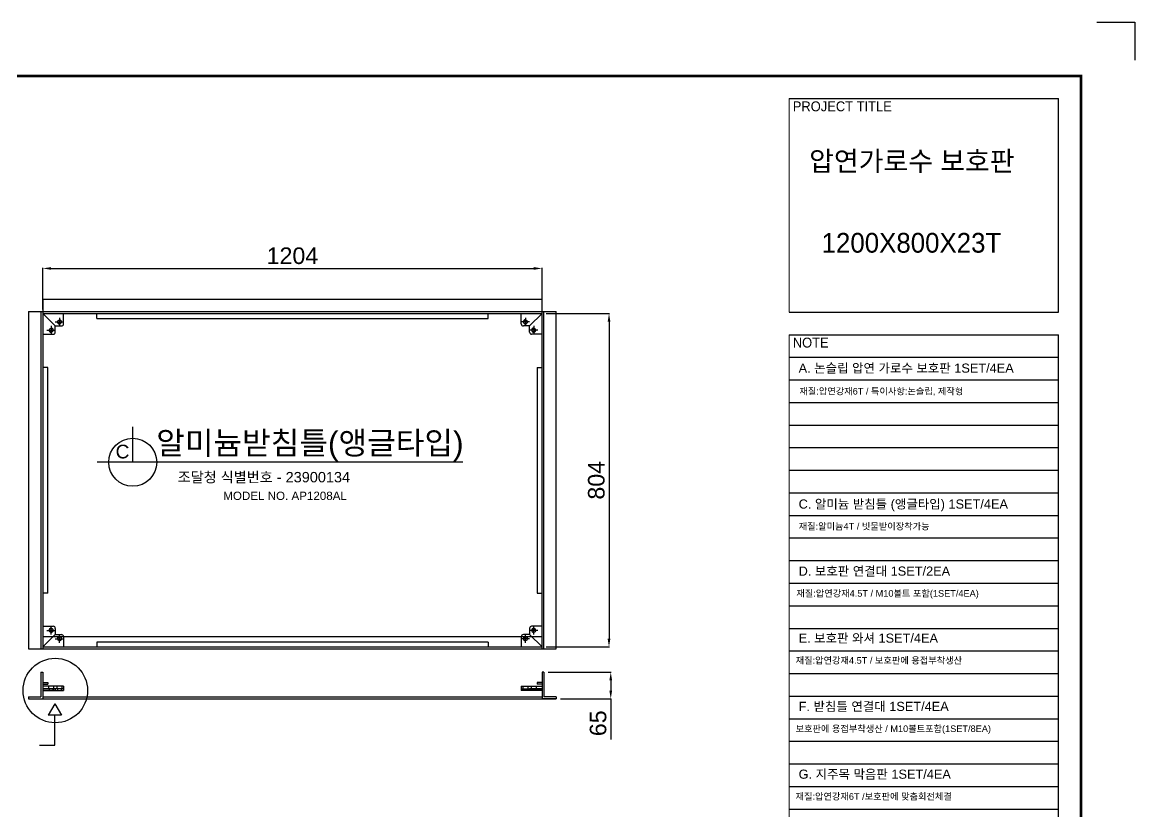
# Model space of a CAD drawing. Header units: millimetres. Extents: x 19476 to 24909, y -18022 to -14180.
# Drawn here: x 22226 to 24909, y -16084 to -14180 of the extents above; entities that cross this region are included whole.
import ezdxf
from ezdxf.enums import TextEntityAlignment as Align

# ---------------------------------------------------------------- set-up
doc = ezdxf.new("R2010")
doc.units = ezdxf.units.MM
doc.layers.add('LAYOUT', color=7, linetype='Continuous')
doc.layers.add('TEXT', color=7, linetype='Continuous')
doc.styles.add('H', font='')
doc.styles.get("Standard").update_dxf_attribs({"font": 'arial.ttf'})
doc.styles.get('H').set_extended_font_data('Dotum')
doc.dimstyles.new('ISO-25', dxfattribs={"dimtxt": 40, "dimasz": 20, "dimexe": 1.25, "dimexo": 10, "dimgap": 10, "dimtad": 1, "dimdec": 0, "dimtxsty": 'Standard', "dimcen": 2.5, "dimclrd": 3, "dimclre": 3, "dimclrt": 3, "dimadec": 0, "dimazin": 0, "dimtfac": 1, "dimtdec": 0, "dimtmove": 0, "dimatfit": 3, "dimfxl": 1, "dimarcsym": 0})

# ---------------------------------------------------------------- blocks, each defined once
blk = doc.blocks.new('*D18')
at = {"color": 3, "lineweight": -2, "transparency": 16777216}
for p, q in [((22275.5, -14872.5), (22275.5, -14772.5)), ((22295.5, -14773.8), (23459.5, -14773.8)), ((23479.5, -14872.5), (23479.5, -14772.5))]:
    blk.add_line(p, q, dxfattribs=at)
at = {"color": 3, "transparency": 16777216}
for points in [[(22295.5, -14770.5), (22295.5, -14777.1), (22275.5, -14773.8)], [(23459.5, -14770.5), (23459.5, -14777.1), (23479.5, -14773.8)]]:
    blk.add_solid(points, dxfattribs=at)
at = {"layer": 'Defpoints', "color": 0, "transparency": 16777216}
for p in [(23479.5, -14773.8), (22275.5, -14882.5), (23479.5, -14882.5)]:
    blk.add_point(p, dxfattribs=at)
at = {"color": 3, "transparency": 16777216, "insert": (22877.5, -14743.4), "char_height": 40, "attachment_point": 5}
blk.add_mtext('1204', dxfattribs=at)
blk = doc.blocks.new('*D19')
at = {"color": 3, "lineweight": -2, "transparency": 16777216}
for p, q in [((23489.5, -14882.5), (23642.3, -14882.5)), ((23641.1, -14902.5), (23641.1, -15666.5)), ((23489.5, -15686.5), (23642.3, -15686.5))]:
    blk.add_line(p, q, dxfattribs=at)
at = {"color": 3, "transparency": 16777216}
for points in [[(23637.7, -14902.5), (23644.4, -14902.5), (23641.1, -14882.5)], [(23637.7, -15666.5), (23644.4, -15666.5), (23641.1, -15686.5)]]:
    blk.add_solid(points, dxfattribs=at)
at = {"layer": 'Defpoints', "color": 0, "transparency": 16777216}
for p in [(23479.5, -14882.5), (23479.5, -15686.5), (23641.1, -15686.5)]:
    blk.add_point(p, dxfattribs=at)
at = {"color": 3, "transparency": 16777216, "insert": (23610.6, -15284.5), "char_height": 40, "attachment_point": 5, "rotation": 90}
blk.add_mtext('804', dxfattribs=at)
blk = doc.blocks.new('A$C2E731E15')
at = {"color": 1}
for p, q in [((-10, 0), (10, 0)), ((0, -10), (0, 10))]:
    blk.add_line(p, q, dxfattribs=at)
blk.add_circle((0, 0), 4.5)
at = {"color": 4}
blk.add_arc((0, 0), 5, 270, 180, dxfattribs=at)
blk = doc.blocks.new('A$C600E4CCD')
for p, q in [((0, 6), (0, 0)), ((50, 6), (0, 6)), ((50, 0), (0, 0)), ((50, 6), (50, 0))]:
    blk.add_line(p, q)
at = {"color": 2}
for p, q in [((14, 6), (14, 0)), ((26, 6), (26, 0)), ((34, 6), (34, 0)), ((46, 6), (46, 0))]:
    blk.add_line(p, q, dxfattribs=at)
blk = doc.blocks.new('*D16')
at = {"color": 3, "lineweight": -2}
for p, q in [((23494, -15747), (23646.5, -15747)), ((23645.3, -15767), (23645.3, -15791.5)), ((23524, -15811.5), (23646.5, -15811.5)), ((23645.3, -15811.5), (23645.3, -15909.3))]:
    blk.add_line(p, q, dxfattribs=at)
at = {"color": 3}
for points in [[(23648.6, -15767), (23641.9, -15767), (23645.3, -15747)], [(23641.9, -15791.5), (23648.6, -15791.5), (23645.3, -15811.5)]]:
    blk.add_solid(points, dxfattribs=at)
at = {"layer": 'Defpoints', "color": 0}
for p in [(23484, -15747), (23514, -15811.5), (23645.3, -15811.5)]:
    blk.add_point(p, dxfattribs=at)
at = {"color": 3, "insert": (23614.8, -15870.4), "char_height": 40, "attachment_point": 5, "rotation": 90}
blk.add_mtext('65', dxfattribs=at)

msp = doc.modelspace()

# ---------------------------------------------------------------- linework, layer by layer
for p, q in [((24817.6, -14180.3), (24909.1, -14180.3)), ((24909.1, -14180.3), (24909.1, -14271.8)), ((24075.6, -14364.1), (24725.3, -14364.1)), ((24725.3, -14879.2), (24725.3, -14364.1)), ((22275.5, -14848), (22275.5, -15691)), ((22275.5, -14848), (23479.5, -14848)), ((23479.5, -15691), (23479.5, -14848)), ((22241, -14878), (22241, -15691)), ((22241, -14878), (23514, -14878)), ((22271, -14878), (22271, -15691)), ((22275.5, -14882.5), (23479.5, -14882.5)), ((22275.5, -14882.5), (22305.5, -14912.5)), ((22325.5, -14907.5), (22325.5, -14882.5)), ((22405.5, -14894.5), (22405.5, -14882.5)), ((23349.5, -14894.5), (23349.5, -14882.5)), ((23429.5, -14907.5), (23429.5, -14882.5)), ((23479.5, -14882.5), (23449.5, -14912.5)), ((23484, -15691), (23484, -14878)), ((23514, -15691), (23514, -14878)), ((24075.6, -14879.2), (24725.3, -14879.2)), ((22305.5, -14927.5), (22305.5, -14912.5)), ((22305.5, -14912.5), (22320.5, -14912.5)), ((22405.5, -14894.5), (23349.5, -14894.5)), ((23449.5, -14912.5), (23434.5, -14912.5)), ((23449.5, -14927.5), (23449.5, -14912.5)), ((22275.5, -14932.5), (22300.5, -14932.5)), ((23479.5, -14932.5), (23454.5, -14932.5)), ((24075.6, -14933.7), (24725.3, -14933.7)), ((24725.3, -17157), (24725.3, -14933.7)), ((24075.6, -14988.1), (24725.3, -14988.1)), ((22287.5, -15012.5), (22275.5, -15012.5)), ((22287.5, -15556.5), (22287.5, -15012.5)), ((23467.5, -15012.5), (23467.5, -15556.5)), ((23467.5, -15012.5), (23479.5, -15012.5)), ((24075.6, -15042.6), (24725.3, -15042.6)), ((24075.6, -15097), (24725.3, -15097)), ((22492.3, -15241.1), (22492.3, -15155.8)), ((24075.6, -15151.5), (24725.3, -15151.5)), ((24075.6, -15205.9), (24725.3, -15205.9)), ((23288.6, -15241.1), (22406.9, -15241.1)), ((24075.6, -15260.4), (24725.3, -15260.4)), ((24075.6, -15314.8), (24725.3, -15314.8)), ((24075.6, -15369.3), (24725.3, -15369.3)), ((24075.6, -15423.7), (24725.3, -15423.7)), ((24075.6, -15478.2), (24725.3, -15478.2)), ((24075.6, -15532.6), (24725.3, -15532.6)), ((22287.5, -15556.5), (22275.5, -15556.5)), ((23467.5, -15556.5), (23479.5, -15556.5)), ((24075.6, -15587.1), (24725.3, -15587.1)), ((22275.5, -15636.5), (22300.5, -15636.5)), ((22305.5, -15641.5), (22305.5, -15656.5)), ((23449.5, -15641.5), (23449.5, -15656.5)), ((23479.5, -15636.5), (23454.5, -15636.5)), ((24075.6, -15641.5), (24725.3, -15641.5)), ((22275.5, -15686.5), (22305.5, -15656.5)), ((22275.5, -15661), (23479.5, -15661)), ((22305.5, -15656.5), (22320.5, -15656.5)), ((22325.5, -15661.5), (22325.5, -15686.5)), ((23429.5, -15661.5), (23429.5, -15686.5)), ((23449.5, -15656.5), (23434.5, -15656.5)), ((23479.5, -15686.5), (23449.5, -15656.5)), ((22241, -15691), (23514, -15691)), ((22275.5, -15686.5), (23479.5, -15686.5)), ((23349.5, -15674.5), (22405.5, -15674.5)), ((22405.5, -15674.5), (22405.5, -15686.5)), ((23349.5, -15674.5), (23349.5, -15686.5)), ((24075.6, -15696), (24725.3, -15696)), ((22271, -15747), (22271, -15807)), ((22271, -15747), (22275.5, -15747)), ((22275.5, -15747), (22275.5, -15811.5)), ((23479.5, -15747), (23479.5, -15811.5)), ((23484, -15747), (23479.5, -15747)), ((23484, -15747), (23484, -15807)), ((24075.6, -15750.4), (24725.3, -15750.4)), ((22275.5, -15772), (22287.5, -15772)), ((22275.5, -15776.5), (22287.5, -15776.5)), ((22287.5, -15772), (22287.5, -15776.5)), ((23479.5, -15772), (23467.5, -15772)), ((23467.5, -15772), (23467.5, -15776.5)), ((23479.5, -15776.5), (23467.5, -15776.5)), ((22275.5, -15787), (22305.5, -15787)), ((22275.5, -15791.5), (22325.5, -15791.5)), ((22305.5, -15787), (22305.5, -15791.5)), ((22325.5, -15787), (22325.5, -15791.5)), ((23429.5, -15787), (23429.5, -15791.5)), ((23479.5, -15791.5), (23429.5, -15791.5)), ((23479.5, -15787), (23449.5, -15787)), ((23449.5, -15787), (23449.5, -15791.5)), ((22241, -15807), (22241, -15811.5)), ((22241, -15807), (22271, -15807)), ((22241, -15811.5), (23514, -15811.5)), ((22304.7, -15823.4), (22288.5, -15850.7)), ((22304.7, -15823.4), (22320.9, -15850.7)), ((23514, -15811.5), (23479.5, -15811.5)), ((23514, -15807), (23484, -15807)), ((23514, -15807), (23514, -15811.5)), ((24075.6, -15804.9), (24725.3, -15804.9)), ((22320.9, -15850.7), (22288.5, -15850.7)), ((22304.7, -15923), (22304.7, -15850.7)), ((24075.6, -15859.3), (24725.3, -15859.3)), ((22267.1, -15923), (22304.7, -15923)), ((24075.6, -15913.8), (24725.3, -15913.8)), ((24075.6, -15968.2), (24725.3, -15968.2)), ((24075.6, -16022.7), (24725.3, -16022.7)), ((24075.6, -16077.1), (24725.3, -16077.1))]:
    msp.add_line(p, q)
at = {"color": 0, "lineweight": 20}
for p, q in [((24075.6, -14879.2), (24075.6, -14364.1)), ((24075.6, -17157), (24075.6, -14933.7))]:
    msp.add_line(p, q, dxfattribs=at)
at = {"color": 4}
for p, q in [((22290.5, -15787), (22290.5, -15791.5)), ((22300.5, -15787), (22300.5, -15791.5)), ((22310.5, -15787), (22310.5, -15791.5)), ((22320.5, -15787), (22320.5, -15791.5)), ((23434.5, -15787), (23434.5, -15791.5)), ((23444.5, -15787), (23444.5, -15791.5)), ((23454.5, -15787), (23454.5, -15791.5)), ((23464.5, -15787), (23464.5, -15791.5))]:
    msp.add_line(p, q, dxfattribs=at)
at = {"color": 2}
for p, q in [((22291, -15787), (22291, -15791.5)), ((22300, -15787), (22300, -15791.5)), ((22311, -15787), (22311, -15791.5)), ((22320, -15787), (22320, -15791.5)), ((23435, -15787), (23435, -15791.5)), ((23444, -15787), (23444, -15791.5)), ((23455, -15787), (23455, -15791.5)), ((23464, -15787), (23464, -15791.5)), ((22275.5, -15807), (23479.5, -15807))]:
    msp.add_line(p, q, dxfattribs=at)
for centre, radius in [((22492.3, -15241.1), 57.8), ((22305.5, -15791.5), 77.8)]:
    msp.add_circle(centre, radius)
for centre, start, end in [((22320.5, -14907.5), 270, 0), ((23434.5, -14907.5), 180, 270), ((22300.5, -14927.5), 270, 0), ((23454.5, -14927.5), 180, 270), ((22300.5, -15641.5), 0, 90), ((23454.5, -15641.5), 90, 180), ((22320.5, -15661.5), 0, 90), ((23434.5, -15661.5), 90, 180)]:
    msp.add_arc(centre, 5, start, end)
at = {"layer": 'LAYOUT'}
for p, q in [((24779.7, -14309.6), (23178.9, -14309.6)), ((24779.7, -14669), (24779.7, -14309.6))]:
    msp.add_line(p, q, dxfattribs=at)
at = {"layer": 'LAYOUT', "const_width": 6.47}
msp.add_lwpolyline([(19605.3, -17892.9), (24779.7, -17892.9), (24779.7, -14309.6), (19605.3, -14309.6)], close=True, dxfattribs=at)

# ---------------------------------------------------------------- block references
for p, rotation in [((22295.5, -14922.5), 269.9999999999999), ((22315.5, -14902.5), 269.9999999999999), ((23439.5, -14902.5), 180), ((23459.5, -14922.5), 180), ((23459.5, -15646.5), 90), ((23439.5, -15666.5), 90)]:
    msp.add_blockref('A$C2E731E15', p, dxfattribs=dict(rotation=rotation))
for name, p in [('A$C2E731E15', (22295.5, -15646.5)), ('A$C2E731E15', (22315.5, -15666.5)), ('A$C600E4CCD', (22275.5, -15787))]:
    msp.add_blockref(name, p)
at = {"xscale": -1}
msp.add_blockref('A$C600E4CCD', (23479.5, -15787), dxfattribs=at)

# ---------------------------------------------------------------- texts
at = {"style": 'H'}
for s, height, p in [('PROJECT TITLE', 23.822, (24084.3, -14394.9)), ('압연가로수 보호판', 47.64, (24123.7, -14538.8)), ('1200X800X23T', 47.644, (24153.9, -14735.8)), ('NOTE', 23.82, (24084.3, -14964.5))]:
    msp.add_text(s, height=height, dxfattribs=at).set_placement(p)
for s, height, p in [('A. 논슬립 압연 가로수 보호판 1SET/4EA', 22, (24098.4, -15025.1)), ('재질:압연강재6T / 특이사항:논슬립, 제작형', 15.84, (24100.2, -15077.8)), ('C', 33, (22451, -15231.8)), ('조달청 식별번호 - 23900134', 25, (22600.8, -15289.5)), ('MODEL NO. AP1208AL', 20, (22710.7, -15332)), ('C. 알미늄 받침틀 (앵글타입) 1SET/4EA', 22, (24098.4, -15352.8)), ('재질:알미늄4T / 빗물받이장착가능', 15.84, (24098.6, -15403.5)), ('D. 보호판 연결대 1SET/2EA', 22, (24098.4, -15514.5)), (' 재질:압연강재4.5T / M10볼트 포함(1SET/4EA)', 15.84, (24086.7, -15565.2)), ('E. 보호판 와셔 1SET/4EA', 22, (24098.4, -15676.1)), ('재질:압연강재4.5T / 보호판에 용접부착생산', 15.84, (24091.2, -15726.8)), ('F. 받침틀 연결대 1SET/4EA', 22, (24098.4, -15840.7)), ('  보호판에 용접부착생산 / M10볼트포함(1SET/8EA)', 15.84, (24078.7, -15891.5)), ('G. 지주목 막음판 1SET/4EA', 22, (24098.4, -16004.1)), ('  재질:압연강재6T /보호판에 맞춤회전체결', 15.84, (24078.7, -16054.8))]:
    msp.add_text(s, height=height).set_placement(p)
at = {"layer": 'TEXT'}
msp.add_text('알미늄받침틀(앵글타입)', height=55, dxfattribs=at).set_placement((22919.7, -15222.1), align=Align.CENTER)

# ---------------------------------------------------------------- dimensions: what is measured, and where the dimension line sits
dim = msp.add_linear_dim(base=(23479.5, -14773.8), p1=(22275.5, -14882.5), p2=(23479.5, -14882.5), dimstyle='ISO-25')
dim.commit()
dim.dimension.update_dxf_attribs({"geometry": '*D18', "text_midpoint": (22877.5, -14743.4)})
for base, p1, p2, picture, middle in [((23641.1, -15686.5), (23479.5, -14882.5), (23479.5, -15686.5), '*D19', (23610.6, -15284.5)), ((23645.2518843, -15811.4563146), (23483.9593157, -15746.9563146), (23513.9593157, -15811.4563146), '*D16', (23614.8289648, -15870.3649094))]:
    dim = msp.add_linear_dim(base=base, p1=p1, p2=p2, angle=90, dimstyle='ISO-25')
    dim.commit()
    dim.dimension.update_dxf_attribs({"geometry": picture, "text_midpoint": middle})

doc.saveas('drawing.dxf')
